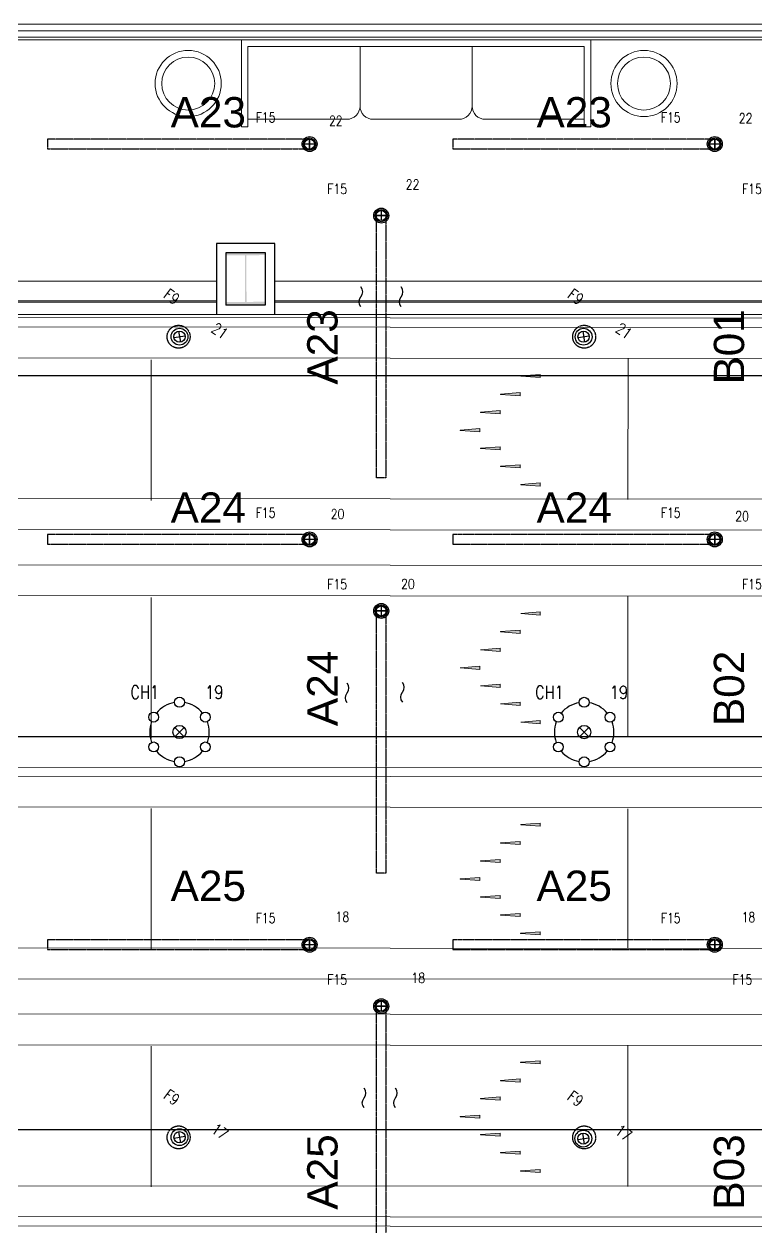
# Model space of a CAD drawing. Header units: inches. Extents: x 102655 to 148943, y 72248 to 114419.
# Drawn here: x 123323 to 128848, y 94302 to 103380 of the extents above; entities that cross this region are included whole.
import ezdxf
from ezdxf.enums import TextEntityAlignment as Align

# ---------------------------------------------------------------- set-up
doc = ezdxf.new("R2010")
doc.units = ezdxf.units.IN
doc.linetypes.add('CENTER INDS', pattern=[13.335, 8.89, -1.11125, 2.2225, -1.11125])
for name, color, linetype, lineweight in [('ceiling dim', 8, 'Continuous', 5), ('CURTAIN WALL', 8, 'Continuous', 20), ('Furnitureee', 8, 'Continuous', 5), ('Part', 8, 'Continuous', 0)]:
    doc.layers.add(name, color=color, linetype=linetype, lineweight=lineweight)
for name, color, linetype in [('E-LEADER', 30, 'Continuous'), ('E-LTG', 92, 'Continuous'), ('E-TAG', 30, 'Continuous'), ('E_TAG', 30, 'Continuous'), ('WALL-GNRL', 8, 'Continuous')]:
    doc.layers.add(name, color=color, linetype=linetype)
doc.layers.add('ELECTRICAL LIGHTING CEILING', color=6, linetype='CENTER INDS', true_color=0xff00ff)
doc.styles.add('Pyzd-Romans', font='romans.shx', dxfattribs={"width": 0.8})
doc.styles.get("Standard").update_dxf_attribs({"font": 'arial.ttf'})

# ---------------------------------------------------------------- blocks, each defined once
blk = doc.blocks.new('*A119')
at = {"layer": 'Part'}
blk.add_hatch(color=256, dxfattribs=at).paths.add_polyline_path([(43013.7, 37194.8), (43013.7, 37213.8), (43313.7, 37213.8), (43313.7, 37194.8), (43169.2, 37194.8), (43169.2, 36842.8), (43313.7, 36842.8), (43313.7, 36823.8), (43013.7, 36823.8), (43013.7, 36842.8), (43158.2, 36842.8), (43158.2, 37194.8)], flags=17)
blk = doc.blocks.new('A$Caba3f22f')
h = blk.add_hatch(color=8)
h.set_gradient(color2=(0, 0, 0), tint=1, name='CURVED')
h.paths.add_polyline_path([(16614, 6028), (16614, 6030), (16762, 6041), (16762, 6029), (16762, 6017)])
h.paths.add_polyline_path([(16767, 6164), (16767, 6166), (16915, 6177), (16915, 6165), (16915, 6153)])
h.paths.add_polyline_path([(16918.1, 6300), (16918.1, 6302), (17066.1, 6313), (17066.1, 6301), (17066.1, 6289)])
h.paths.add_polyline_path([(17218.1, 6451), (17218.1, 6439), (17218.1, 6427), (17070.1, 6438), (17070.1, 6440)])
h.paths.add_polyline_path([(16767, 5892), (16767, 5894), (16915, 5905), (16915, 5893), (16915, 5881)])
h.paths.add_polyline_path([(17066, 5769), (17066, 5757), (17066, 5745), (16918, 5756), (16918, 5758)])
h.paths.add_polyline_path([(17218, 5631), (17218, 5619), (17218, 5607), (17070, 5618), (17070, 5620)])
h = blk.add_hatch(color=8)
h.set_gradient(color2=(0, 0, 0), tint=1, name='CURVED')
h.paths.add_polyline_path([(16613.9, 4235), (16613.9, 4237), (16761.9, 4248), (16761.9, 4236), (16761.9, 4224)])
h.paths.add_polyline_path([(16766.9, 4371), (16766.9, 4373), (16914.9, 4384), (16914.9, 4372), (16914.9, 4360)])
h.paths.add_polyline_path([(16918, 4507), (16918, 4509), (17066, 4520), (17066, 4508), (17066, 4496)])
h.paths.add_polyline_path([(17218, 4658), (17218, 4646), (17218, 4634), (17070, 4645), (17070, 4647)])
h.paths.add_polyline_path([(16766.9, 4099), (16766.9, 4101), (16914.9, 4112), (16914.9, 4100), (16914.9, 4088)])
h.paths.add_polyline_path([(17065.9, 3976), (17065.9, 3964), (17065.9, 3952), (16917.9, 3963), (16917.9, 3965)])
h.paths.add_polyline_path([(17217.9, 3838), (17217.9, 3826), (17217.9, 3814), (17069.9, 3825), (17069.9, 3827)])
h = blk.add_hatch(color=8)
h.set_gradient(color2=(0, 0, 0), tint=1, name='CURVED')
h.paths.add_polyline_path([(16613.9, 2641), (16613.9, 2643), (16761.9, 2654), (16761.9, 2642), (16761.9, 2630)])
h.paths.add_polyline_path([(16766.9, 2777), (16766.9, 2779), (16914.9, 2790), (16914.9, 2778), (16914.9, 2766)])
h.paths.add_polyline_path([(16917.9, 2913), (16917.9, 2915), (17065.9, 2926), (17065.9, 2914), (17065.9, 2902)])
h.paths.add_polyline_path([(17217.9, 3064), (17217.9, 3052), (17217.9, 3040), (17069.9, 3051), (17069.9, 3053)])
h.paths.add_polyline_path([(16766.8, 2505), (16766.8, 2507), (16914.8, 2518), (16914.8, 2506), (16914.8, 2494)])
h.paths.add_polyline_path([(17065.8, 2382), (17065.8, 2370), (17065.8, 2358), (16917.8, 2369), (16917.8, 2371)])
h.paths.add_polyline_path([(17217.8, 2244), (17217.8, 2232), (17217.8, 2220), (17069.8, 2231), (17069.8, 2233)])
h = blk.add_hatch(color=8)
h.set_gradient(color2=(0, 0, 0), tint=1, name='CURVED')
h.paths.add_polyline_path([(16613.8, 848), (16613.8, 850), (16761.8, 861), (16761.8, 849), (16761.8, 837)])
h.paths.add_polyline_path([(16766.8, 984), (16766.8, 986), (16914.8, 997), (16914.8, 985), (16914.8, 973)])
h.paths.add_polyline_path([(16917.8, 1120), (16917.8, 1122), (17065.8, 1133), (17065.8, 1121), (17065.8, 1109)])
h.paths.add_polyline_path([(17217.8, 1271), (17217.8, 1259), (17217.8, 1247), (17069.8, 1258), (17069.8, 1260)])
h.paths.add_polyline_path([(16766.7, 712), (16766.7, 714), (16914.7, 725), (16914.7, 713), (16914.7, 701)])
h.paths.add_polyline_path([(17065.7, 589), (17065.7, 577), (17065.7, 565), (16917.7, 576), (16917.7, 578)])
h.paths.add_polyline_path([(17217.7, 451), (17217.7, 439), (17217.7, 427), (17069.7, 438), (17069.7, 440)])
at = {"color": 8}
for p, q in [((21480.1, 6872.3, 0), (3480.4, 6886.3, 0)), ((21480.1, 6802.3, 0), (3480.4, 6816.3, 0)), ((21480.1, 6569.3, 0), (3480.4, 6583.3, 0)), ((14280.1, 6560.2, 0), (14280, 5498.2, 0)), ((14280.1, 6560.2, 0), (14280, 5498.2, 0)), ((17880, 5506.5, 0), (17880.1, 6569.5, 0)), ((17070.1, 6440, 0), (17218.1, 6451, 0)), ((17218.1, 6451, 0), (17218.1, 6427, 0)), ((17218.1, 6451, 0), (17218.1, 6439, 0)), ((17070.1, 6438, 0), (17070.1, 6440, 0)), ((17070.1, 6439, 0), (17070.1, 6438, 0)), ((17070.1, 6438, 0), (17218.1, 6427, 0)), ((16918.1, 6302, 0), (17066.1, 6313, 0)), ((16918.1, 6300, 0), (16918.1, 6302, 0)), ((16918.1, 6301, 0), (16918.1, 6300, 0)), ((16918.1, 6300, 0), (17066.1, 6289, 0)), ((17066.1, 6313, 0), (17066.1, 6289, 0)), ((17066.1, 6313, 0), (17066.1, 6301, 0)), ((16767, 6166, 0), (16915, 6177, 0)), ((16915, 6177, 0), (16915, 6153, 0)), ((16915, 6177, 0), (16915, 6165, 0)), ((16767, 6164, 0), (16767, 6166, 0)), ((16767, 6165, 0), (16767, 6164, 0)), ((16767, 6164, 0), (16915, 6153, 0)), ((16614, 6030, 0), (16762, 6041, 0)), ((16614, 6028, 0), (16614, 6030, 0)), ((16614, 6029, 0), (16614, 6028, 0)), ((16614, 6028, 0), (16762, 6017, 0)), ((16762, 6029, 0), (16762, 6041, 0)), ((16762, 6041, 0), (16762, 6017, 0)), ((16762, 6041, 0), (16762, 6017, 0)), ((16762, 6041, 0), (16762, 6029, 0)), ((16767, 5894, 0), (16915, 5905, 0)), ((16915, 5905, 0), (16915, 5881, 0)), ((16915, 5905, 0), (16915, 5893, 0)), ((16767, 5892, 0), (16767, 5894, 0)), ((16767, 5893, 0), (16767, 5892, 0)), ((16767, 5892, 0), (16915, 5881, 0)), ((16918, 5758, 0), (17066, 5769, 0)), ((16918, 5756, 0), (16918, 5758, 0)), ((16918, 5757, 0), (16918, 5756, 0)), ((16918, 5756, 0), (17066, 5745, 0)), ((17066, 5769, 0), (17066, 5745, 0)), ((17066, 5769, 0), (17066, 5757, 0)), ((17070, 5620, 0), (17218, 5631, 0)), ((17218, 5631, 0), (17218, 5607, 0)), ((17218, 5631, 0), (17218, 5619, 0)), ((17070, 5618, 0), (17070, 5620, 0)), ((17070, 5619, 0), (17070, 5618, 0)), ((17070, 5618, 0), (17218, 5607, 0)), ((21480, 5506.3, 0), (3480.3, 5520.3, 0)), ((21480, 5273.3, 0), (3480.3, 5287.3, 0)), ((21480, 5007.3, 0), (3480.3, 5021.3, 0)), ((21480, 4774.3, 0), (3480.3, 4788.3, 0)), ((14280, 4767.2, 0), (14279.9, 3705.2, 0)), ((14280, 4767.2, 0), (14279.9, 3705.2, 0)), ((17879.9, 3711.5, 0), (17880, 4774.5, 0)), ((17070, 4647, 0), (17218, 4658, 0)), ((17070, 4645, 0), (17070, 4647, 0)), ((17070, 4646, 0), (17070, 4645, 0)), ((17070, 4645, 0), (17218, 4634, 0)), ((17218, 4658, 0), (17218, 4634, 0)), ((17218, 4658, 0), (17218, 4646, 0)), ((16918, 4509, 0), (17066, 4520, 0)), ((16918, 4507, 0), (16918, 4509, 0)), ((16918, 4508, 0), (16918, 4507, 0)), ((16918, 4507, 0), (17066, 4496, 0)), ((17066, 4520, 0), (17066, 4496, 0)), ((17066, 4520, 0), (17066, 4508, 0)), ((16766.9, 4373, 0), (16914.9, 4384, 0)), ((16766.9, 4371, 0), (16766.9, 4373, 0)), ((16766.9, 4372, 0), (16766.9, 4371, 0)), ((16766.9, 4371, 0), (16914.9, 4360, 0)), ((16914.9, 4384, 0), (16914.9, 4360, 0)), ((16914.9, 4384, 0), (16914.9, 4372, 0)), ((16613.9, 4237, 0), (16761.9, 4248, 0)), ((16613.9, 4235, 0), (16613.9, 4237, 0)), ((16613.9, 4236, 0), (16613.9, 4235, 0)), ((16613.9, 4235, 0), (16761.9, 4224, 0)), ((16761.9, 4236, 0), (16761.9, 4248, 0)), ((16761.9, 4248, 0), (16761.9, 4224, 0)), ((16761.9, 4248, 0), (16761.9, 4224, 0)), ((16761.9, 4248, 0), (16761.9, 4236, 0)), ((16766.9, 4101, 0), (16914.9, 4112, 0)), ((16766.9, 4099, 0), (16766.9, 4101, 0)), ((16766.9, 4100, 0), (16766.9, 4099, 0)), ((16766.9, 4099, 0), (16914.9, 4088, 0)), ((16914.9, 4112, 0), (16914.9, 4088, 0)), ((16914.9, 4112, 0), (16914.9, 4100, 0)), ((16917.9, 3965, 0), (17065.9, 3976, 0)), ((16917.9, 3963, 0), (16917.9, 3965, 0)), ((16917.9, 3964, 0), (16917.9, 3963, 0)), ((16917.9, 3963, 0), (17065.9, 3952, 0)), ((17065.9, 3976, 0), (17065.9, 3952, 0)), ((17065.9, 3976, 0), (17065.9, 3964, 0)), ((17069.9, 3827, 0), (17217.9, 3838, 0)), ((17069.9, 3825, 0), (17069.9, 3827, 0)), ((17069.9, 3826, 0), (17069.9, 3825, 0)), ((17069.9, 3825, 0), (17217.9, 3814, 0)), ((17217.9, 3838, 0), (17217.9, 3814, 0)), ((17217.9, 3838, 0), (17217.9, 3826, 0)), ((21479.9, 3711.3, 0), (3480.2, 3725.3, 0)), ((21479.9, 3478.3, 0), (3480.2, 3492.3, 0)), ((21479.9, 3412.3, 0), (3480.2, 3426.3, 0)), ((21479.9, 3179.3, 0), (3480.2, 3193.3, 0)), ((14279.9, 3173.2, 0), (14279.8, 2111.2, 0)), ((14279.9, 3173.2, 0), (14279.8, 2111.2, 0)), ((17879.8, 2116.5, 0), (17879.9, 3173, 0)), ((17069.9, 3053, 0), (17217.9, 3064, 0)), ((17069.9, 3051, 0), (17069.9, 3053, 0)), ((17069.9, 3052, 0), (17069.9, 3051, 0)), ((17069.9, 3051, 0), (17217.9, 3040, 0)), ((17217.9, 3064, 0), (17217.9, 3040, 0)), ((17217.9, 3064, 0), (17217.9, 3052, 0)), ((16917.9, 2915, 0), (17065.9, 2926, 0)), ((16917.9, 2913, 0), (16917.9, 2915, 0)), ((16917.9, 2914, 0), (16917.9, 2913, 0)), ((16917.9, 2913, 0), (17065.9, 2902, 0)), ((17065.9, 2926, 0), (17065.9, 2902, 0)), ((17065.9, 2926, 0), (17065.9, 2914, 0)), ((16766.9, 2779, 0), (16914.9, 2790, 0)), ((16766.9, 2777, 0), (16766.9, 2779, 0)), ((16766.9, 2778, 0), (16766.9, 2777, 0)), ((16766.9, 2777, 0), (16914.9, 2766, 0)), ((16914.9, 2790, 0), (16914.9, 2766, 0)), ((16914.9, 2790, 0), (16914.9, 2778, 0)), ((16613.9, 2643, 0), (16761.9, 2654, 0)), ((16613.9, 2641, 0), (16613.9, 2643, 0)), ((16613.9, 2642, 0), (16613.9, 2641, 0)), ((16613.9, 2641, 0), (16761.9, 2630, 0)), ((16761.9, 2642, 0), (16761.9, 2654, 0)), ((16761.9, 2654, 0), (16761.9, 2630, 0)), ((16761.9, 2654, 0), (16761.9, 2630, 0)), ((16761.9, 2654, 0), (16761.9, 2642, 0)), ((16766.8, 2507, 0), (16914.8, 2518, 0)), ((16766.8, 2505, 0), (16766.8, 2507, 0)), ((16766.8, 2506, 0), (16766.8, 2505, 0)), ((16766.8, 2505, 0), (16914.8, 2494, 0)), ((16914.8, 2518, 0), (16914.8, 2494, 0)), ((16914.8, 2518, 0), (16914.8, 2506, 0)), ((16917.8, 2371, 0), (17065.8, 2382, 0)), ((16917.8, 2369, 0), (16917.8, 2371, 0)), ((16917.8, 2370, 0), (16917.8, 2369, 0)), ((16917.8, 2369, 0), (17065.8, 2358, 0)), ((17065.8, 2382, 0), (17065.8, 2358, 0)), ((17065.8, 2382, 0), (17065.8, 2370, 0)), ((17069.8, 2233, 0), (17217.8, 2244, 0)), ((17069.8, 2231, 0), (17069.8, 2233, 0)), ((17069.8, 2232, 0), (17069.8, 2231, 0)), ((17069.8, 2231, 0), (17217.8, 2220, 0)), ((17217.8, 2244, 0), (17217.8, 2220, 0)), ((17217.8, 2244, 0), (17217.8, 2232, 0)), ((21479.8, 2116.3, 0), (3480.1, 2130.3, 0)), ((21479.8, 1883.3, 0), (3480.1, 1897.3, 0)), ((21479.8, 1617.3, 0), (3480.1, 1631.3, 0)), ((21479.8, 1384.3, 0), (3480.1, 1398.3, 0)), ((14279.8, 1380.2, 0), (14279.7, 318.2, 0)), ((14279.8, 1380.2, 0), (14279.7, 318.2, 0)), ((17879.7, 321.5, 0), (17879.8, 1384.5, 0)), ((17069.8, 1260, 0), (17217.8, 1271, 0)), ((17217.8, 1271, 0), (17217.8, 1247, 0)), ((17217.8, 1271, 0), (17217.8, 1259, 0)), ((17069.8, 1258, 0), (17069.8, 1260, 0)), ((17069.8, 1259, 0), (17069.8, 1258, 0)), ((17069.8, 1258, 0), (17217.8, 1247, 0)), ((16917.8, 1122, 0), (17065.8, 1133, 0)), ((16917.8, 1120, 0), (16917.8, 1122, 0)), ((16917.8, 1121, 0), (16917.8, 1120, 0)), ((16917.8, 1120, 0), (17065.8, 1109, 0)), ((17065.8, 1133, 0), (17065.8, 1109, 0)), ((17065.8, 1133, 0), (17065.8, 1121, 0)), ((16766.8, 986, 0), (16914.8, 997, 0)), ((16766.8, 984, 0), (16766.8, 986, 0)), ((16766.8, 985, 0), (16766.8, 984, 0)), ((16766.8, 984, 0), (16914.8, 973, 0)), ((16914.8, 997, 0), (16914.8, 973, 0)), ((16914.8, 997, 0), (16914.8, 985, 0)), ((16613.8, 850, 0), (16761.8, 861, 0)), ((16613.8, 848, 0), (16613.8, 850, 0)), ((16613.8, 849, 0), (16613.8, 848, 0)), ((16613.8, 848, 0), (16761.8, 837, 0)), ((16761.8, 849, 0), (16761.8, 861, 0)), ((16761.8, 861, 0), (16761.8, 837, 0)), ((16761.8, 861, 0), (16761.8, 837, 0)), ((16761.8, 861, 0), (16761.8, 849, 0)), ((16766.7, 714, 0), (16914.7, 725, 0)), ((16766.7, 712, 0), (16766.7, 714, 0)), ((16766.7, 713, 0), (16766.7, 712, 0)), ((16766.7, 712, 0), (16914.7, 701, 0)), ((16914.7, 725, 0), (16914.7, 701, 0)), ((16914.7, 725, 0), (16914.7, 713, 0)), ((16917.7, 578, 0), (17065.7, 589, 0)), ((16917.7, 576, 0), (16917.7, 578, 0)), ((16917.7, 577, 0), (16917.7, 576, 0)), ((16917.7, 576, 0), (17065.7, 565, 0)), ((17065.7, 589, 0), (17065.7, 565, 0)), ((17065.7, 589, 0), (17065.7, 577, 0)), ((17069.7, 440, 0), (17217.7, 451, 0)), ((17069.7, 438, 0), (17069.7, 440, 0)), ((17069.7, 439, 0), (17069.7, 438, 0)), ((17069.7, 438, 0), (17217.7, 427, 0)), ((17217.7, 451, 0), (17217.7, 427, 0)), ((17217.7, 451, 0), (17217.7, 439, 0)), ((21479.7, 321.3, 0), (3480, 335.3, 0)), ((21479.7, 88.3, 0), (3480, 102.3, 0)), ((21479.7, 18.3, 0), (3480, 32.3, 0))]:
    blk.add_line(p, q, dxfattribs=at)
blk = doc.blocks.new('f')
at = {"layer": 'CURTAIN WALL', "color": 8, "linetype": 'Continuous', "lineweight": 20}
for p, q in [((478789.3338, 1037631.434, 0), (478774.3339, 1037631.434)), ((478789.3338, 1037631.384, 0), (478774.3339, 1037631.384)), ((478789.3338, 1037631.334, 0), (478774.3339, 1037631.334)), ((478774.3339, 1037631.314), (478789.3338, 1037631.314, 0)), ((478770.6686, 1037629.4935, 0), (478777.8271, 1037629.4931, 0)), ((478778.2671, 1037629.493, 0), (478785.6264, 1037629.4926, 0)), ((478770.6691, 1037629.3439, 0), (478777.8271, 1037629.3439, 0)), ((478770.6691, 1037629.3339, 0), (478777.8271, 1037629.3339, 0)), ((478778.2676, 1037629.3439, 0), (478785.6264, 1037629.3439, 0)), ((478778.2676, 1037629.3339, 0), (478785.6264, 1037629.3339, 0)), ((478763.024, 1037629.244, 0), (478789.3337, 1037629.2423, 0))]:
    blk.add_line(p, q, dxfattribs=at)
at = {"layer": 'Furnitureee', "color": 8, "ltscale": 0.5}
for p, q in [((478778.9109, 1037630.815, 0), (478778.9109, 1037631.264, 0)), ((478779.7569, 1037630.815, 0), (478779.7569, 1037631.264, 0)), ((478778.8109, 1037630.715, 0), (478778.0649, 1037630.715, 0)), ((478779.6569, 1037630.715, 0), (478779.0109, 1037630.715, 0)), ((478779.8569, 1037630.715, 0), (478780.6028, 1037630.715, 0)), ((478778.0649, 1037630.6586, 0), (478778.0149, 1037630.6586, 0)), ((478780.6028, 1037630.6586, 0), (478780.6528, 1037630.6586, 0))]:
    blk.add_line(p, q, dxfattribs=at)
at = {"layer": 'Furnitureee', "color": 8, "ltscale": 0.5, "elevation": 0}
for points in [[(478778.0149, 1037630.6586), (478778.0149, 1037631.314), (478780.6528, 1037631.314), (478780.6528, 1037630.6586)], [(478778.0649, 1037630.6586), (478778.0649, 1037631.264), (478780.6028, 1037631.264), (478780.6028, 1037630.6586)]]:
    blk.add_lwpolyline(points, dxfattribs=at)
at = {"layer": 'Furnitureee', "color": 8, "ltscale": 0.5}
for centre, radius in [((478777.6136, 1037630.9852, 0), 0.25), ((478781.0542, 1037630.9852, 0), 0.25), ((478777.6136, 1037630.9852, 0), 0.2), ((478781.0542, 1037630.9852, 0), 0.2)]:
    blk.add_circle(centre, radius, dxfattribs=at)
for centre, start, end in [((478778.8109, 1037630.815, 0), 270, 0), ((478779.0109, 1037630.815, 0), 180, 270), ((478779.6569, 1037630.815, 0), 270, 0), ((478779.8569, 1037630.815, 0), 180, 270)]:
    blk.add_arc(centre, 0.1, start, end, dxfattribs=at)
at = {"layer": 'WALL-GNRL', "color": 8, "extrusion": (-2.32265e-18, -9.70452e-08, 1)}
blk.add_line((478777.8971, 1037629.314), (478778.1971, 1037629.314), dxfattribs=at)
at = {"layer": 'WALL-GNRL', "color": 8}
for points in [[(478778.2671, 1037629.244, 0), (478778.2671, 1037629.7783, 0), (478777.8271, 1037629.7783, 0), (478777.8271, 1037629.244, 0)], [(478778.1971, 1037629.314, 0), (478778.1971, 1037629.7083, 0), (478777.8971, 1037629.7083, 0), (478777.8971, 1037629.3131, 0)]]:
    blk.add_polyline3d(points, dxfattribs=at)
at = {"color": 8, "lineweight": 0, "extrusion": (-1.46978e-07, -1.66425e-07, 1), "xscale": 0.001000000000009727, "yscale": 0.001000000000009727, "zscale": 0.001000000000009727, "rotation": 0.2454121065293352}
blk.add_blockref('*A119', (478735.0432, 1037592.31, -0.243), dxfattribs=at)
at = {"layer": 'Furnitureee', "color": 8, "ltscale": 0.5, "xscale": 0.001000000000009727, "yscale": 0.001000000000009727, "zscale": 0.001000000000009727}
blk.add_blockref('A$Caba3f22f', (478763.0536, 1037622.3394), dxfattribs=at)
blk = doc.blocks.new('E-L-FSPOT2')
at = {"color": 254, "lineweight": 0}
for points in [[(0, -75), (0, -75), (0, -75), (0, -75), (0, -75), (0, -75), (0, -75), (0, -75), (0, -75), (0, -75), (0, -75), (0, -75)], [(0, -75), (0, -75)], [(0, -75), (0, -75)], [(0, -75), (0, -75)], [(0, -75), (0, -75)], [(0, -75), (0, -75)], [(0, -75), (0, -75)], [(0, -75), (0, -75)], [(0, -75), (0, -75)], [(0, -75), (0, -75)], [(0, -75), (0, -75)], [(0, -75), (0, -75)], [(0, -75), (0, -75)], [(0, -75), (0, -75), (0, -75)], [(0, -75), (0, -75)], [(0, -75), (0, -75)], [(0, -75), (0, -75)], [(0, -75), (0, -75), (0, -75), (0, -75), (0, -75), (0, -75), (0, -75), (0, -75), (0, -75), (0, -75)], [(0, -75), (0, -75)]]:
    blk.add_lwpolyline(points, dxfattribs=at)
blk.add_circle((0, 0), 75)
at = {"layer": 'E-TAG'}
for points in [[(-35, -35), (35, 35)], [(-35, 35), (35, -35)]]:
    blk.add_lwpolyline(points, dxfattribs=at)
blk.add_circle((0, 0), 50, dxfattribs=at)
at = {"layer": 'E-TAG', "style": 'Pyzd-Romans', "width": 0.8, "flags": 1}
for tag, p in [('BPANEL', (263, 925)), ('SWITCH', (-262, 700)), ('LOADVA', (263, 700)), ('BTYPE', (-262, 475)), ('PANEL', (263, 475)), ('HEIGHT', (-247, -478)), ('DSCR', (-247, -703)), ('ROOM', (278, -703))]:
    blk.add_attdef(tag, text='', height=100, dxfattribs=at).set_placement(p, align=Align.MIDDLE_CENTER)
at = {"layer": 'E-TAG', "style": 'Pyzd-Romans', "width": 0.8}
for tag, p in [('TYPE', (-262, 250)), ('NO.', (263, 250)), ('W.P', (-247, -253)), ('A,B,C', (278, -253)), ('CBT', (278, -478))]:
    blk.add_attdef(tag, text='', height=100, dxfattribs=at).set_placement(p, align=Align.MIDDLE_CENTER)
blk = doc.blocks.new('f15')
at = {"layer": 'E-LEADER'}
for points in [[(19, 0), (-19, 0)], [(0, 19), (0, -19)]]:
    blk.add_lwpolyline(points, dxfattribs=at)
blk.add_circle((0, 0), 23.3, dxfattribs=at)
at = {"layer": 'E-LTG'}
for radius in [28.2, 19]:
    blk.add_circle((0, 0), radius, dxfattribs=at)
at = {"layer": 'E_TAG', "style": 'Pyzd-Romans', "width": 0.8, "flags": 1}
for tag, p in [('BPANEL', (262.5, 1125)), ('SWITCH', (-262.5, 900)), ('LOADVA', (262.5, 900)), ('BTYPE', (-262.5, 675)), ('PANEL', (262.5, 675)), ('HEIGHT', (-262.5, -675)), ('DSCR', (-262.5, -900)), ('ROOM', (262.5, -900))]:
    blk.add_attdef(tag, text='', height=100, dxfattribs=at).set_placement(p, align=Align.MIDDLE_CENTER)
at = {"layer": 'E_TAG', "style": 'Pyzd-Romans', "width": 0.8}
for tag, p in [('TYPE', (-262.5, 450)), ('NO.', (262.5, 450)), ('W.P', (-262.5, -450)), ('A,B,C', (262.5, -450)), ('CBT', (262.5, -675))]:
    blk.add_attdef(tag, text='', height=100, dxfattribs=at).set_placement(p, align=Align.MIDDLE_CENTER)
blk = doc.blocks.new('*U35')
at = {"color": 0}
for points in [[(0, 75, -0.36397), (0, 0), (0, 0), (0, 0), (0, 0, 0.36397), (0, -75)], [(237.5, 75, -0.36397), (237.5, 0), (237.5, 0), (237.5, 0), (237.5, 0, 0.36397), (237.5, -75)]]:
    blk.add_lwpolyline(points, format="xyb", dxfattribs=at)
blk = doc.blocks.new('*U58')
at = {"color": 0}
for points in [[(0, 75, -0.36397), (0, 0), (0, 0), (0, 0), (0, 0, 0.36397), (0, -75)], [(418, 75, -0.36397), (418, 0), (418, 0), (418, 0), (418, 0, 0.36397), (418, -75)]]:
    blk.add_lwpolyline(points, format="xyb", dxfattribs=at)
blk = doc.blocks.new('*U80')
at = {"color": 0}
for points in [[(0, 75, -0.36397), (0, 0), (0, 0), (0, 0), (0, 0, 0.36397), (0, -75)], [(303.6, 75, -0.36397), (303.6, 0), (303.6, 0), (303.6, 0), (303.6, 0, 0.36397), (303.6, -75)]]:
    blk.add_lwpolyline(points, format="xyb", dxfattribs=at)
blk = doc.blocks.new('E-E.O_CEILING_CH2')
at = {"color": 254, "lineweight": 0}
for points in [[(0, -187.5), (0, -187.5), (0, -187.5), (0, -187.5), (0, -187.5), (0, -187.5), (0, -187.5), (0, -187.5), (0, -187.5), (0, -187.5), (0, -187.5), (0, -187.5)], [(0, -187.5), (0, -187.5)], [(0, -187.5), (0, -187.5)], [(0, -187.5), (0, -187.5)], [(0, -187.5), (0, -187.5)], [(0, -187.5), (0, -187.5)], [(0, -187.5), (0, -187.5)], [(0, -187.5), (0, -187.5)], [(0, -187.5), (0, -187.5)], [(0, -187.5), (0, -187.5)], [(0, -187.5), (0, -187.5)], [(0, -187.5), (0, -187.5)], [(0, -187.5), (0, -187.5)], [(0, -187.5), (0, -187.5), (0, -187.5)], [(0, -187.5), (0, -187.5)], [(0, -187.5), (0, -187.5)], [(0, -187.5), (0, -187.5)], [(0, -187.5), (0, -187.5), (0, -187.5), (0, -187.5), (0, -187.5), (0, -187.5), (0, -187.5), (0, -187.5), (0, -187.5), (0, -187.5)], [(0, -187.5), (0, -187.5)]]:
    blk.add_lwpolyline(points, dxfattribs=at)
for centre in [(0, 225), (-194.9, 112.5), (194.9, 112.5), (-194.9, -112.5), (194.9, -112.5), (0, -225)]:
    blk.add_circle(centre, 37.5)
for start, end in [(99.56038, 140.43962), (39.56038, 80.43962), (159.56038, 200.43962), (339.56038, 20.43962), (219.56038, 260.43962), (279.56038, 320.43962)]:
    blk.add_arc((0, 0), 225, start, end)
at = {"layer": 'E-TAG'}
for points in [[(-35.4, -35.4), (35.4, 35.4)], [(-35.4, 35.4), (35.4, -35.4)]]:
    blk.add_lwpolyline(points, dxfattribs=at)
blk.add_circle((0, 0), 50, dxfattribs=at)
at = {"layer": 'E-TAG', "style": 'Pyzd-Romans', "width": 0.8, "flags": 1}
for tag, p in [('BPANEL', (262.5, 1012.5)), ('SWITCH', (-262.5, 787.5)), ('LOADVA', (262.5, 787.5)), ('BTYPE', (-262.5, 562.5)), ('PANEL', (262.5, 562.5)), ('HEIGHT', (-262.5, -562.5)), ('DSCR', (-262.5, -787.5)), ('ROOM', (262.5, -787.5))]:
    blk.add_attdef(tag, text='', height=100, dxfattribs=at).set_placement(p, align=Align.MIDDLE_CENTER)
at = {"layer": 'E-TAG', "style": 'Pyzd-Romans', "width": 0.8}
for tag, p in [('TYPE', (-262.5, 337.5)), ('NO.', (262.5, 337.5)), ('W.P', (-262.5, -337.5)), ('A,B,C', (262.5, -337.5)), ('CBT', (262.5, -562.5))]:
    blk.add_attdef(tag, text='', height=100, dxfattribs=at).set_placement(p, align=Align.MIDDLE_CENTER)

msp = doc.modelspace()

# ---------------------------------------------------------------- linework, layer by layer
for p, q in [((112193.03264, 100726.98351), (137716.23411, 100726.98351)), ((112193.03264, 98004.38823), (137839.13289, 98004.38823)), ((112193.03264, 95036.51415), (133783.47219, 95036.51415))]:
    msp.add_line(p, q)
at = {"layer": 'ELECTRICAL LIGHTING CEILING', "color": 6}
for points in [[(123500.83591, 102438.32063), (125478.57057, 102438.31898), (125478.57063, 102510.31523), (123500.83597, 102510.31688)], [(126559.59199, 102438.31808), (128537.32665, 102438.31643), (128537.32671, 102510.31268), (126559.59205, 102510.31433)], [(125983.08274, 101934.34486), (126055.07898, 101934.3448), (126055.07733, 99955.53237), (125983.08109, 99955.53243)], [(123500.85021, 99454.4972), (125478.58487, 99454.49555), (125478.58493, 99526.49179), (123500.85027, 99526.49344)], [(126559.60629, 99454.49465), (128537.34095, 99454.493), (128537.34101, 99526.48924), (126559.60635, 99526.49089)], [(125983.09704, 98950.52143), (126055.09328, 98950.52137), (126055.09163, 96971.70893), (125983.09539, 96971.70899)], [(123500.84766, 96395.74112), (125478.58232, 96395.73947), (125478.58238, 96467.73571), (123500.84772, 96467.73736)], [(126559.60374, 96395.73857), (128537.3384, 96395.73692), (128537.33846, 96467.73316), (126559.6038, 96467.73481)], [(125983.09714, 95967.15115), (126055.09339, 95967.15109), (126055.09174, 93988.33866), (125983.09549, 93988.33872)]]:
    msp.add_lwpolyline(points, close=True, dxfattribs=at)
at = {"layer": 'ELECTRICAL LIGHTING CEILING'}
for centre in [(124489.70465, 101020.3257), (127551.21976, 101020.32315), (124489.7164, 94977.74618), (127551.23151, 94977.74363)]:
    msp.add_circle(centre, 86.39549, dxfattribs=at)

# ---------------------------------------------------------------- block references
ref = msp.add_blockref('f15', (125478.5706, 102474.31711), dxfattribs=dict(xscale=2, yscale=2, zscale=2))
ref.add_attrib('TYPE', 'F15', dxfattribs={"layer": 'E_TAG', "height": 75, "style": 'Pyzd-Romans', "width": 0.8}).set_placement((125146.28378, 102675.74767), align=Align.MIDDLE_CENTER)
ref.add_attrib('NO.', '22', dxfattribs={"layer": 'E_TAG', "height": 75, "style": 'Pyzd-Romans', "width": 0.8}).set_placement((125676.80157, 102650.6435), align=Align.MIDDLE_CENTER)
ref = msp.add_blockref('f15', (128537.32668, 102474.31456), dxfattribs=dict(xscale=2, yscale=2, zscale=2))
ref.add_attrib('TYPE', 'F15', dxfattribs={"layer": 'E_TAG', "height": 75, "style": 'Pyzd-Romans', "width": 0.8}).set_placement((128205.03986, 102675.74512), align=Align.MIDDLE_CENTER)
ref.add_attrib('NO.', '22', dxfattribs={"layer": 'E_TAG', "height": 75, "style": 'Pyzd-Romans', "width": 0.8}).set_placement((128770.10293, 102668.83347), align=Align.MIDDLE_CENTER)
ref = msp.add_blockref('f15', (126019.08086, 101934.34483), dxfattribs=dict(xscale=2, yscale=2, zscale=2))
ref.add_attrib('TYPE', 'F15', dxfattribs={"layer": 'E_TAG', "height": 75, "style": 'Pyzd-Romans', "width": 0.8}).set_placement((125686.79404, 102135.7754), align=Align.MIDDLE_CENTER)
ref.add_attrib('NO.', '22', dxfattribs={"layer": 'E_TAG', "height": 75, "style": 'Pyzd-Romans', "width": 0.8}).set_placement((126256.40747, 102169.80458), align=Align.MIDDLE_CENTER)
ref = msp.add_blockref('f15', (129149.83318, 101934.34222), dxfattribs=dict(xscale=2, yscale=2, zscale=2))
ref.add_attrib('TYPE', 'F15', dxfattribs={"layer": 'E_TAG', "height": 75, "style": 'Pyzd-Romans', "width": 0.8}).set_placement((128817.54636, 102135.77278), align=Align.MIDDLE_CENTER)
ref.add_attrib('NO.', '22', dxfattribs={"layer": 'E_TAG', "height": 75, "style": 'Pyzd-Romans', "width": 0.8}).set_placement((129362.76565, 102158.02059), align=Align.MIDDLE_CENTER)
ref = msp.add_blockref('f15', (125478.5849, 99490.49367), dxfattribs=dict(xscale=2, yscale=2, zscale=2))
ref.add_attrib('TYPE', 'F15', dxfattribs={"layer": 'E_TAG', "height": 75, "style": 'Pyzd-Romans', "width": 0.8}).set_placement((125146.29808, 99691.92424), align=Align.MIDDLE_CENTER)
ref.add_attrib('NO.', '20', dxfattribs={"layer": 'E_TAG', "height": 75, "style": 'Pyzd-Romans', "width": 0.8}).set_placement((125689.99287, 99682.23664), align=Align.MIDDLE_CENTER)
ref = msp.add_blockref('f15', (128537.34098, 99490.49112), dxfattribs=dict(xscale=2, yscale=2, zscale=2))
ref.add_attrib('TYPE', 'F15', dxfattribs={"layer": 'E_TAG', "height": 75, "style": 'Pyzd-Romans', "width": 0.8}).set_placement((128205.05416, 99691.92169), align=Align.MIDDLE_CENTER)
ref.add_attrib('NO.', '20', dxfattribs={"layer": 'E_TAG', "height": 75, "style": 'Pyzd-Romans', "width": 0.8}).set_placement((128743.19907, 99665.17938), align=Align.MIDDLE_CENTER)
ref = msp.add_blockref('f15', (126019.09516, 98950.5214), dxfattribs=dict(xscale=2, yscale=2, zscale=2))
ref.add_attrib('TYPE', 'F15', dxfattribs={"layer": 'E_TAG', "height": 75, "style": 'Pyzd-Romans', "width": 0.8}).set_placement((125686.80834, 99151.95196), align=Align.MIDDLE_CENTER)
ref.add_attrib('NO.', '20', dxfattribs={"layer": 'E_TAG', "height": 75, "style": 'Pyzd-Romans', "width": 0.8}).set_placement((126220.72666, 99154.32264), align=Align.MIDDLE_CENTER)
ref = msp.add_blockref('f15', (129149.84749, 98950.51878), dxfattribs=dict(xscale=2, yscale=2, zscale=2))
ref.add_attrib('TYPE', 'F15', dxfattribs={"layer": 'E_TAG', "height": 75, "style": 'Pyzd-Romans', "width": 0.8}).set_placement((128817.56067, 99151.94935), align=Align.MIDDLE_CENTER)
ref.add_attrib('NO.', '20', dxfattribs={"layer": 'E_TAG', "height": 75, "style": 'Pyzd-Romans', "width": 0.8}).set_placement((129345.05029, 99150.78637), align=Align.MIDDLE_CENTER)
ref = msp.add_blockref('f15', (125478.58235, 96431.73759), dxfattribs=dict(xscale=2, yscale=2, zscale=2))
ref.add_attrib('TYPE', 'F15', dxfattribs={"layer": 'E_TAG', "height": 75, "style": 'Pyzd-Romans', "width": 0.8}).set_placement((125146.29553, 96633.16816), align=Align.MIDDLE_CENTER)
ref.add_attrib('NO.', '18', dxfattribs={"layer": 'E_TAG', "height": 75, "style": 'Pyzd-Romans', "width": 0.8}).set_placement((125725.79575, 96643.24225), align=Align.MIDDLE_CENTER)
ref = msp.add_blockref('f15', (128537.33846, 96431.73504), dxfattribs=dict(xscale=2, yscale=2, zscale=2))
ref.add_attrib('TYPE', 'F15', dxfattribs={"layer": 'E_TAG', "height": 75, "style": 'Pyzd-Romans', "width": 0.8}).set_placement((128205.05164, 96633.16561), align=Align.MIDDLE_CENTER)
ref.add_attrib('NO.', '18', dxfattribs={"layer": 'E_TAG', "height": 75, "style": 'Pyzd-Romans', "width": 0.8}).set_placement((128791.54767, 96639.5641), align=Align.MIDDLE_CENTER)
ref = msp.add_blockref('f15', (126019.09527, 95967.15112), dxfattribs=dict(xscale=2, yscale=2, zscale=2))
ref.add_attrib('TYPE', 'F15', dxfattribs={"layer": 'E_TAG', "height": 75, "style": 'Pyzd-Romans', "width": 0.8}).set_placement((125686.80845, 96168.58169), align=Align.MIDDLE_CENTER)
ref.add_attrib('NO.', '18', dxfattribs={"layer": 'E_TAG', "height": 75, "style": 'Pyzd-Romans', "width": 0.8}).set_placement((126299.01968, 96181.47938), align=Align.MIDDLE_CENTER)
ref = msp.add_blockref('f15', (129077.85135, 95967.14857), dxfattribs=dict(xscale=2, yscale=2, zscale=2))
ref.add_attrib('TYPE', 'F15', dxfattribs={"layer": 'E_TAG', "height": 75, "style": 'Pyzd-Romans', "width": 0.8}).set_placement((128745.56453, 96168.57914), align=Align.MIDDLE_CENTER)
ref.add_attrib('NO.', '18', dxfattribs={"layer": 'E_TAG', "height": 75, "style": 'Pyzd-Romans', "width": 0.8}).set_placement((129373.82171, 96179.94012), align=Align.MIDDLE_CENTER)
at = {"layer": 'ceiling dim', "xscale": 1000, "yscale": 1000, "zscale": 1000}
msp.add_blockref('f', (-478653051.58299, -1037528053.90511), dxfattribs=at)
at = {"layer": 'E-LTG', "xscale": 0.8476918827478218, "yscale": 0.8476918827478218, "zscale": 0.8476918827478218, "rotation": 324.5660952900275}
for p, values in [((124496.51302, 101020.76638), {'TYPE': 'F9', 'NO.': '21'}), ((127546.98382, 101020.44558), {'TYPE': 'F9', 'NO.': '21'}), ((124496.59504, 94978.90543), {'TYPE': 'F9', 'NO.': '17'}), ((127544.75188, 94968.29068), {'TYPE': 'F9', 'NO.': '17'})]:
    msp.add_blockref('E-L-FSPOT2', p, dxfattribs=at).add_auto_attribs(values)
at = {"layer": 'E-LTG'}
for name, p, rotation in [('*U80', (126169.84398, 101321.2274), 180.0486075740708), ('*U58', (126180.25381, 98337.00283), 180.7224789750192), ('*U35', (126127.03744, 95274.99671), 179.9947217166258)]:
    msp.add_blockref(name, p, dxfattribs=dict(at, rotation=rotation))
ref = msp.add_blockref('E-E.O_CEILING_CH2', (124496.52733, 98036.94294), dxfattribs=at)
ref.add_attrib('TYPE', 'CH1', dxfattribs={"layer": 'E-TAG', "height": 100, "style": 'Pyzd-Romans', "width": 0.8}).set_placement((124234.02733, 98336.94294), align=Align.MIDDLE_CENTER)
ref.add_attrib('NO.', '19', dxfattribs={"layer": 'E-TAG', "height": 100, "style": 'Pyzd-Romans', "width": 0.8}).set_placement((124759.02733, 98336.94294), align=Align.MIDDLE_CENTER)
ref = msp.add_blockref('E-E.O_CEILING_CH2', (127551.23406, 98036.49971), dxfattribs=at)
ref.add_attrib('TYPE', 'CH1', dxfattribs={"layer": 'E-TAG', "height": 100, "style": 'Pyzd-Romans', "width": 0.8}).set_placement((127288.73407, 98336.49971), align=Align.MIDDLE_CENTER)
ref.add_attrib('NO.', '19', dxfattribs={"layer": 'E-TAG', "height": 100, "style": 'Pyzd-Romans', "width": 0.8}).set_placement((127813.73407, 98336.49971), align=Align.MIDDLE_CENTER)

# ---------------------------------------------------------------- texts
for s, p in [('A23', (124429.76317, 102599.91824)), ('A23', (127191.84025, 102599.91824)), ('A24', (124429.76317, 99616.34074)), ('A24', (127191.84025, 99616.34074)), ('A25', (124429.76317, 96762.2067)), ('A25', (127191.84025, 96762.2067))]:
    msp.add_text(s, height=228.893641).set_placement(p)
for s, p in [('A23', (125689.23191, 100659.19757)), ('B01', (128758.88595, 100659.19757)), ('A24', (125689.23191, 98081.62144)), ('B02', (128758.88595, 98081.62144)), ('A25', (125689.23191, 94432.27247)), ('B03', (128758.88595, 94432.27247))]:
    msp.add_text(s, height=228.893641, rotation=90).set_placement(p)

doc.saveas('drawing.dxf')
